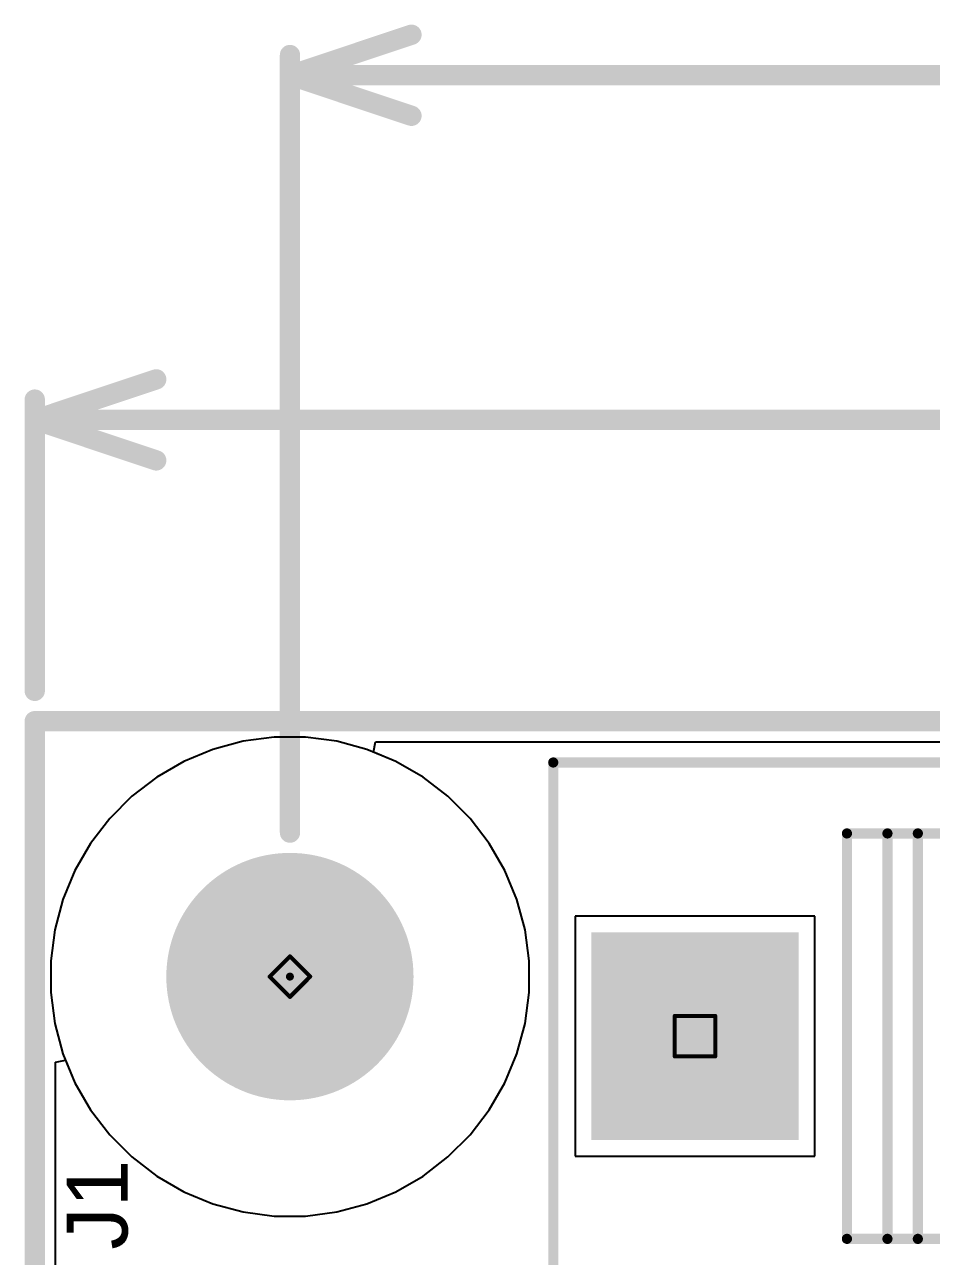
# Model space of a CAD drawing. Header units: inches. Extents: x -6 to 198, y 0 to 119.
# Drawn here: x -0.13 to 11.24, y 48.29 to 63.73 of the extents above; entities that cross this region are included whole.
import ezdxf

# ---------------------------------------------------------------- set-up
doc = ezdxf.new("R2010")
doc.units = ezdxf.units.IN
for name, color, linetype in [('Board Outline', 216, 'Continuous'), ('Bottom Layer', 5, 'Continuous'), ('Bottom Solder', 6, 'Continuous'), ('Dimension', 6, 'Continuous'), ('Drill Drawing', 1, 'Continuous'), ('Multi-Layer', 9, 'Continuous'), ('Pad Holes', 156, 'Continuous'), ('Top Layer', 1, 'Continuous'), ('Top Overlay', 2, 'Continuous'), ('Top Solder', 216, 'Continuous')]:
    doc.layers.add(name, color=color, linetype=linetype)
doc.styles.add('Arial', font='', dxfattribs={"height": 0.2})
doc.styles.get('Arial').set_extended_font_data('Arial')

# ---------------------------------------------------------------- blocks, each defined once
blk = doc.blocks.new('SS_12D10L9_33')
at = {"layer": 'Bottom Layer'}
blk.add_hatch(color=5, dxfattribs=at).paths.add_polyline_path([(-5.95, 1.25), (-3.45, 1.25), (-3.45, -1.25), (-5.95, -1.25)])
h = blk.add_hatch(color=5, dxfattribs=at)
edge = h.paths.add_edge_path()
edge.add_arc((0, 0), 1.25, 0, 360)
h = blk.add_hatch(color=5, dxfattribs=at)
edge = h.paths.add_edge_path()
edge.add_arc((4.7, 0), 1.25, 0, 360)
at = {"layer": 'Bottom Solder'}
blk.add_hatch(color=6, dxfattribs=at).paths.add_polyline_path([(-6.001, 1.301), (-3.399, 1.301), (-3.399, -1.301), (-6.001, -1.301)])
h = blk.add_hatch(color=6, dxfattribs=at)
edge = h.paths.add_edge_path()
edge.add_arc((0, 0), 1.301, 0, 360)
h = blk.add_hatch(color=6, dxfattribs=at)
edge = h.paths.add_edge_path()
edge.add_arc((4.7, 0), 1.301, 0, 360)
at = {"layer": 'Multi-Layer'}
blk.add_hatch(color=9, dxfattribs=at).paths.add_polyline_path([(-5.95, 1.25), (-3.45, 1.25), (-3.45, -1.25), (-5.95, -1.25)])
h = blk.add_hatch(color=9, dxfattribs=at)
edge = h.paths.add_edge_path()
edge.add_arc((0, 0), 1.25, 0, 360)
h = blk.add_hatch(color=9, dxfattribs=at)
edge = h.paths.add_edge_path()
edge.add_arc((4.7, 0), 1.25, 0, 360)
at = {"layer": 'Pad Holes'}
h = blk.add_hatch(color=7, dxfattribs=at)
edge = h.paths.add_edge_path()
edge.add_arc((-4.7, 0), 0.85, 0, 360)
h = blk.add_hatch(color=7, dxfattribs=at)
edge = h.paths.add_edge_path()
edge.add_arc((0, 0), 0.85, 0, 360)
h = blk.add_hatch(color=7, dxfattribs=at)
edge = h.paths.add_edge_path()
edge.add_arc((4.7, 0), 0.85, 0, 360)
at = {"layer": 'Top Layer'}
blk.add_hatch(color=1, dxfattribs=at).paths.add_polyline_path([(-5.95, 1.25), (-3.45, 1.25), (-3.45, -1.25), (-5.95, -1.25)])
h = blk.add_hatch(color=1, dxfattribs=at)
edge = h.paths.add_edge_path()
edge.add_arc((0, 0), 1.25, 0, 360)
h = blk.add_hatch(color=1, dxfattribs=at)
edge = h.paths.add_edge_path()
edge.add_arc((4.7, 0), 1.25, 0, 360)
at = {"layer": 'Top Solder'}
blk.add_hatch(color=216, dxfattribs=at).paths.add_polyline_path([(-6.001, 1.301), (-3.399, 1.301), (-3.399, -1.301), (-6.001, -1.301)])
h = blk.add_hatch(color=216, dxfattribs=at)
edge = h.paths.add_edge_path()
edge.add_arc((0, 0), 1.301, 0, 360)
h = blk.add_hatch(color=216, dxfattribs=at)
edge = h.paths.add_edge_path()
edge.add_arc((4.7, 0), 1.301, 0, 360)
at = {"layer": 'Top Overlay'}
for points in [[(-6.477, 3.429, 0.127, 0.127, 0), (6.477, 3.429, 0.127, 0.127, 0)], [(-6.477, -3.429, 0.127, 0.127, 0), (-6.477, 3.429, 0.127, 0.127, 0)], [(6.477, -3.429, 0.127, 0.127, 0), (6.477, 3.429, 0.127, 0.127, 0)], [(-2.794, 2.54, 0.127, 0.127, 0), (2.921, 2.54, 0.127, 0.127, 0)], [(-2.794, -2.54, 0.127, 0.127, 0), (-2.794, 2.54, 0.127, 0.127, 0)], [(-2.286, 2.54, 0.127, 0.127, 0), (-1.905, 2.54, 0.127, 0.127, 0)], [(-2.286, -2.54, 0.127, 0.127, 0), (-2.286, 2.54, 0.127, 0.127, 0)], [(-1.905, -2.54, 0.127, 0.127, 0), (-1.905, 2.54, 0.127, 0.127, 0)], [(-1.376, 0.544, 0.127, 0.127, 0), (-1.376, 2.54, 0.127, 0.127, 0)], [(-0.817, 1.235, 0.127, 0.127, 0), (-0.817, 2.54, 0.127, 0.127, 0)], [(-0.309, 1.448, 0.127, 0.127, 0), (-0.309, 2.54, 0.127, 0.127, 0)], [(-0.004, 1.481, 0.127, 0.127, 0), (-0.004, 2.54, 0.127, 0.127, 0)], [(2.921, -2.54, 0.127, 0.127, 0), (2.921, 2.54, 0.127, 0.127, 0)], [(-1.376, -2.54, 0.127, 0.127, 0), (-1.376, -0.544, 0.127, 0.127, 0)], [(-0.817, -2.54, 0.127, 0.127, 0), (-0.817, -1.235, 0.127, 0.127, 0)], [(-0.309, -2.54, 0.127, 0.127, 0), (-0.309, -1.448, 0.127, 0.127, 0)], [(-0.004, -2.54, 0.127, 0.127, 0), (-0.004, -1.481, 0.127, 0.127, 0)], [(-2.794, -2.54, 0.127, 0.127, 0), (2.921, -2.54, 0.127, 0.127, 0)], [(-2.286, -2.54, 0.127, 0.127, 0), (-1.905, -2.54, 0.127, 0.127, 0)], [(-6.477, -3.429, 0.127, 0.127, 0), (6.477, -3.429, 0.127, 0.127, 0)]]:
    blk.add_lwpolyline(points, format="xyseb", dxfattribs=at)
for points in [[(-6.509, 3.429, 0.0635, 0.0635, 1), (-6.445, 3.429, 0.0635, 0.0635, 1)], [(-6.509, 3.429, 0.0635, 0.0635, 1), (-6.445, 3.429, 0.0635, 0.0635, 1)], [(6.445, 3.429, 0.0635, 0.0635, 1), (6.509, 3.429, 0.0635, 0.0635, 1)], [(6.445, 3.429, 0.0635, 0.0635, 1), (6.509, 3.429, 0.0635, 0.0635, 1)], [(-2.826, 2.54, 0.0635, 0.0635, 1), (-2.762, 2.54, 0.0635, 0.0635, 1)], [(-2.826, 2.54, 0.0635, 0.0635, 1), (-2.762, 2.54, 0.0635, 0.0635, 1)], [(-2.318, 2.54, 0.0635, 0.0635, 1), (-2.254, 2.54, 0.0635, 0.0635, 1)], [(-2.318, 2.54, 0.0635, 0.0635, 1), (-2.254, 2.54, 0.0635, 0.0635, 1)], [(-1.937, 2.54, 0.0635, 0.0635, 1), (-1.873, 2.54, 0.0635, 0.0635, 1)], [(-1.937, 2.54, 0.0635, 0.0635, 1), (-1.873, 2.54, 0.0635, 0.0635, 1)], [(-1.408, 2.54, 0.0635, 0.0635, 1), (-1.344, 2.54, 0.0635, 0.0635, 1)], [(-0.849, 2.54, 0.0635, 0.0635, 1), (-0.785, 2.54, 0.0635, 0.0635, 1)], [(-0.341, 2.54, 0.0635, 0.0635, 1), (-0.277, 2.54, 0.0635, 0.0635, 1)], [(-0.036, 2.54, 0.0635, 0.0635, 1), (0.028, 2.54, 0.0635, 0.0635, 1)], [(2.889, 2.54, 0.0635, 0.0635, 1), (2.953, 2.54, 0.0635, 0.0635, 1)], [(2.889, 2.54, 0.0635, 0.0635, 1), (2.953, 2.54, 0.0635, 0.0635, 1)], [(-0.036, 1.481, 0.0635, 0.0635, 1), (0.028, 1.481, 0.0635, 0.0635, 1)], [(-0.341, 1.448, 0.0635, 0.0635, 1), (-0.277, 1.448, 0.0635, 0.0635, 1)], [(-0.849, 1.235, 0.0635, 0.0635, 1), (-0.785, 1.235, 0.0635, 0.0635, 1)], [(-1.408, 0.544, 0.0635, 0.0635, 1), (-1.344, 0.544, 0.0635, 0.0635, 1)], [(-1.408, -0.544, 0.0635, 0.0635, 1), (-1.344, -0.544, 0.0635, 0.0635, 1)], [(-0.849, -1.235, 0.0635, 0.0635, 1), (-0.785, -1.235, 0.0635, 0.0635, 1)], [(-0.341, -1.448, 0.0635, 0.0635, 1), (-0.277, -1.448, 0.0635, 0.0635, 1)], [(-0.036, -1.481, 0.0635, 0.0635, 1), (0.028, -1.481, 0.0635, 0.0635, 1)], [(-2.826, -2.54, 0.0635, 0.0635, 1), (-2.762, -2.54, 0.0635, 0.0635, 1)], [(-2.826, -2.54, 0.0635, 0.0635, 1), (-2.762, -2.54, 0.0635, 0.0635, 1)], [(-2.318, -2.54, 0.0635, 0.0635, 1), (-2.254, -2.54, 0.0635, 0.0635, 1)], [(-2.318, -2.54, 0.0635, 0.0635, 1), (-2.254, -2.54, 0.0635, 0.0635, 1)], [(-1.937, -2.54, 0.0635, 0.0635, 1), (-1.873, -2.54, 0.0635, 0.0635, 1)], [(-1.937, -2.54, 0.0635, 0.0635, 1), (-1.873, -2.54, 0.0635, 0.0635, 1)], [(-1.408, -2.54, 0.0635, 0.0635, 1), (-1.344, -2.54, 0.0635, 0.0635, 1)], [(-0.849, -2.54, 0.0635, 0.0635, 1), (-0.785, -2.54, 0.0635, 0.0635, 1)], [(-0.341, -2.54, 0.0635, 0.0635, 1), (-0.277, -2.54, 0.0635, 0.0635, 1)], [(-0.036, -2.54, 0.0635, 0.0635, 1), (0.028, -2.54, 0.0635, 0.0635, 1)], [(2.889, -2.54, 0.0635, 0.0635, 1), (2.953, -2.54, 0.0635, 0.0635, 1)], [(2.889, -2.54, 0.0635, 0.0635, 1), (2.953, -2.54, 0.0635, 0.0635, 1)], [(-6.509, -3.429, 0.0635, 0.0635, 1), (-6.445, -3.429, 0.0635, 0.0635, 1)], [(-6.509, -3.429, 0.0635, 0.0635, 1), (-6.445, -3.429, 0.0635, 0.0635, 1)], [(6.445, -3.429, 0.0635, 0.0635, 1), (6.509, -3.429, 0.0635, 0.0635, 1)], [(6.445, -3.429, 0.0635, 0.0635, 1), (6.509, -3.429, 0.0635, 0.0635, 1)]]:
    blk.add_lwpolyline(points, format="xyseb", close=True, dxfattribs=at)

msp = doc.modelspace()

# ---------------------------------------------------------------- hatches: boundary and pattern name
at = {"layer": 'Bottom Solder'}
h = msp.add_hatch(color=6, dxfattribs=at)
edge = h.paths.add_edge_path()
edge.add_arc((3.2, 51.8), 0.0508, 0, 360)
at = {"layer": 'Pad Holes'}
h = msp.add_hatch(color=7, dxfattribs=at)
edge = h.paths.add_edge_path()
edge.add_arc((3.2, 51.8), 1.55, 0, 360)
at = {"layer": 'Top Solder'}
h = msp.add_hatch(color=216, dxfattribs=at)
edge = h.paths.add_edge_path()
edge.add_arc((3.2, 51.8), 0.0508, 0, 360)

# ---------------------------------------------------------------- linework, layer by layer
at = {"layer": 'Board Outline'}
for points in [[(0, 55, 0.254, 0.254, 0), (70, 55, 0.254, 0.254, 0)], [(0, 0, 0.254, 0.254, 0), (0, 55, 0.254, 0.254, 0)]]:
    msp.add_lwpolyline(points, format="xyseb", dxfattribs=at)
msp.add_lwpolyline([(-0.064, 55, 0.127, 0.127, 1), (0.064, 55, 0.127, 0.127, 1)], format="xyseb", close=True, dxfattribs=at)
msp.add_lwpolyline([(-0.064, 55, 0.127, 0.127, 1), (0.064, 55, 0.127, 0.127, 1)], format="xyseb", close=True, dxfattribs=at)
at = {"layer": 'Bottom Layer'}
for p, q in [((4.246, 54.614), (4.271, 54.741)), ((4.271, 54.741), (21.667, 54.741)), ((4.53, 54.496), (4.246, 54.614)), ((4.87, 54.3), (4.53, 54.496)), ((5.182, 54.06), (4.87, 54.3)), ((5.46, 53.782), (5.182, 54.06)), ((5.7, 53.47), (5.46, 53.782)), ((5.896, 53.13), (5.7, 53.47)), ((6.047, 52.766), (5.896, 53.13)), ((6.149, 52.387), (6.047, 52.766)), ((9.783, 52.558), (6.775, 52.558)), ((6.775, 52.558), (6.775, 49.55)), ((9.783, 49.55), (9.783, 52.558)), ((6.2, 51.997), (6.149, 52.387)), ((6.2, 51.603), (6.2, 51.997)), ((6.149, 51.213), (6.2, 51.603)), ((6.047, 50.834), (6.149, 51.213)), ((5.896, 50.47), (6.047, 50.834)), ((0.259, 50.729), (0.386, 50.754)), ((0.259, 4.271), (0.259, 50.729)), ((0.386, 50.754), (0.504, 50.47)), ((0.504, 50.47), (0.7, 50.13)), ((5.7, 50.13), (5.896, 50.47)), ((0.7, 50.13), (0.94, 49.818)), ((5.46, 49.818), (5.7, 50.13)), ((0.94, 49.818), (1.218, 49.54)), ((5.182, 49.54), (5.46, 49.818)), ((6.775, 49.55), (9.783, 49.55)), ((1.218, 49.54), (1.53, 49.3)), ((4.87, 49.3), (5.182, 49.54)), ((1.53, 49.3), (1.87, 49.104)), ((4.53, 49.104), (4.87, 49.3)), ((1.87, 49.104), (2.234, 48.953)), ((4.166, 48.953), (4.53, 49.104)), ((2.234, 48.953), (2.613, 48.851)), ((3.787, 48.851), (4.166, 48.953)), ((2.613, 48.851), (3.003, 48.8)), ((3.003, 48.8), (3.397, 48.8)), ((3.397, 48.8), (3.787, 48.851))]:
    msp.add_line(p, q, dxfattribs=at)
at = {"layer": 'Dimension'}
for points in [[(3.2, 63.094, 0.254, 0.254, 0), (4.724, 63.602, 0.254, 0.254, 0)], [(3.2, 53.604, 0.254, 0.254, 0), (3.2, 63.348, 0.254, 0.254, 0)], [(3.2, 63.094, 0.254, 0.254, 0), (4.724, 62.586, 0.254, 0.254, 0)], [(3.2, 63.094, 0.254, 0.254, 0), (25.151, 63.094, 0.254, 0.254, 0)], [(0, 58.776, 0.254, 0.254, 0), (1.524, 59.284, 0.254, 0.254, 0)], [(0, 55.381, 0.254, 0.254, 0), (0, 59.03, 0.254, 0.254, 0)], [(0, 58.776, 0.254, 0.254, 0), (1.524, 58.268, 0.254, 0.254, 0)], [(0, 58.776, 0.254, 0.254, 0), (25.151, 58.776, 0.254, 0.254, 0)]]:
    msp.add_lwpolyline(points, format="xyseb", dxfattribs=at)
for points in [[(4.661, 63.602, 0.127, 0.127, 1), (4.788, 63.602, 0.127, 0.127, 1)], [(3.137, 63.348, 0.127, 0.127, 1), (3.264, 63.348, 0.127, 0.127, 1)], [(3.137, 63.094, 0.127, 0.127, 1), (3.264, 63.094, 0.127, 0.127, 1)], [(3.137, 63.094, 0.127, 0.127, 1), (3.264, 63.094, 0.127, 0.127, 1)], [(3.137, 63.094, 0.127, 0.127, 1), (3.264, 63.094, 0.127, 0.127, 1)], [(4.661, 62.586, 0.127, 0.127, 1), (4.788, 62.586, 0.127, 0.127, 1)], [(1.46, 59.284, 0.127, 0.127, 1), (1.587, 59.284, 0.127, 0.127, 1)], [(-0.064, 59.03, 0.127, 0.127, 1), (0.064, 59.03, 0.127, 0.127, 1)], [(-0.064, 58.776, 0.127, 0.127, 1), (0.064, 58.776, 0.127, 0.127, 1)], [(-0.064, 58.776, 0.127, 0.127, 1), (0.064, 58.776, 0.127, 0.127, 1)], [(-0.064, 58.776, 0.127, 0.127, 1), (0.064, 58.776, 0.127, 0.127, 1)], [(1.46, 58.268, 0.127, 0.127, 1), (1.587, 58.268, 0.127, 0.127, 1)], [(-0.064, 55.381, 0.127, 0.127, 1), (0.064, 55.381, 0.127, 0.127, 1)], [(3.137, 53.604, 0.127, 0.127, 1), (3.264, 53.604, 0.127, 0.127, 1)]]:
    msp.add_lwpolyline(points, format="xyseb", close=True, dxfattribs=at)
at = {"layer": 'Drill Drawing'}
for points in [[(2.946, 51.8, 0.0508, 0.0508, 0), (3.2, 52.054, 0.0508, 0.0508, 0)], [(3.2, 52.054, 0.0508, 0.0508, 0), (3.454, 51.8, 0.0508, 0.0508, 0)], [(2.946, 51.8, 0.0508, 0.0508, 0), (3.2, 51.546, 0.0508, 0.0508, 0)], [(3.2, 51.546, 0.0508, 0.0508, 0), (3.454, 51.8, 0.0508, 0.0508, 0)], [(8.025, 51.308, 0.0508, 0.0508, 0), (8.533, 51.308, 0.0508, 0.0508, 0)], [(8.025, 50.8, 0.0508, 0.0508, 0), (8.025, 51.308, 0.0508, 0.0508, 0)], [(8.533, 50.8, 0.0508, 0.0508, 0), (8.533, 51.308, 0.0508, 0.0508, 0)], [(8.025, 50.8, 0.0508, 0.0508, 0), (8.533, 50.8, 0.0508, 0.0508, 0)]]:
    msp.add_lwpolyline(points, format="xyseb", dxfattribs=at)
for points in [[(3.187, 52.054, 0.0254, 0.0254, 1), (3.213, 52.054, 0.0254, 0.0254, 1)], [(3.187, 52.054, 0.0254, 0.0254, 1), (3.213, 52.054, 0.0254, 0.0254, 1)], [(2.933, 51.8, 0.0254, 0.0254, 1), (2.959, 51.8, 0.0254, 0.0254, 1)], [(2.933, 51.8, 0.0254, 0.0254, 1), (2.959, 51.8, 0.0254, 0.0254, 1)], [(3.441, 51.8, 0.0254, 0.0254, 1), (3.467, 51.8, 0.0254, 0.0254, 1)], [(3.441, 51.8, 0.0254, 0.0254, 1), (3.467, 51.8, 0.0254, 0.0254, 1)], [(3.187, 51.546, 0.0254, 0.0254, 1), (3.213, 51.546, 0.0254, 0.0254, 1)], [(3.187, 51.546, 0.0254, 0.0254, 1), (3.213, 51.546, 0.0254, 0.0254, 1)], [(8.013, 51.308, 0.0254, 0.0254, 1), (8.038, 51.308, 0.0254, 0.0254, 1)], [(8.013, 51.308, 0.0254, 0.0254, 1), (8.038, 51.308, 0.0254, 0.0254, 1)], [(8.521, 51.308, 0.0254, 0.0254, 1), (8.546, 51.308, 0.0254, 0.0254, 1)], [(8.521, 51.308, 0.0254, 0.0254, 1), (8.546, 51.308, 0.0254, 0.0254, 1)], [(8.013, 50.8, 0.0254, 0.0254, 1), (8.038, 50.8, 0.0254, 0.0254, 1)], [(8.013, 50.8, 0.0254, 0.0254, 1), (8.038, 50.8, 0.0254, 0.0254, 1)], [(8.521, 50.8, 0.0254, 0.0254, 1), (8.546, 50.8, 0.0254, 0.0254, 1)], [(8.521, 50.8, 0.0254, 0.0254, 1), (8.546, 50.8, 0.0254, 0.0254, 1)]]:
    msp.add_lwpolyline(points, format="xyseb", close=True, dxfattribs=at)
at = {"layer": 'Multi-Layer'}
for p, q in [((3.003, 54.8), (2.613, 54.749)), ((3.2, 54.8), (3.003, 54.8)), ((3.397, 54.8), (3.2, 54.8)), ((3.787, 54.749), (3.397, 54.8)), ((2.234, 54.647), (1.87, 54.496)), ((2.613, 54.749), (2.234, 54.647)), ((4.166, 54.647), (3.787, 54.749)), ((4.53, 54.496), (4.166, 54.647)), ((1.87, 54.496), (1.53, 54.3)), ((4.87, 54.3), (4.53, 54.496)), ((1.53, 54.3), (1.218, 54.06)), ((5.182, 54.06), (4.87, 54.3)), ((1.218, 54.06), (0.94, 53.782)), ((5.46, 53.782), (5.182, 54.06)), ((0.94, 53.782), (0.7, 53.47)), ((5.7, 53.47), (5.46, 53.782)), ((0.7, 53.47), (0.504, 53.13)), ((5.896, 53.13), (5.7, 53.47)), ((0.504, 53.13), (0.353, 52.766)), ((6.047, 52.766), (5.896, 53.13)), ((0.353, 52.766), (0.251, 52.387)), ((6.149, 52.387), (6.047, 52.766)), ((0.251, 52.387), (0.2, 51.997)), ((6.2, 51.997), (6.149, 52.387)), ((0.2, 51.997), (0.2, 51.8)), ((6.2, 51.8), (6.2, 51.997)), ((0.2, 51.8), (0.2, 51.8)), ((0.2, 51.8), (0.2, 51.603)), ((6.2, 51.603), (6.2, 51.8)), ((0.2, 51.603), (0.251, 51.213)), ((6.149, 51.213), (6.2, 51.603)), ((0.251, 51.213), (0.353, 50.834)), ((6.047, 50.834), (6.149, 51.213)), ((0.353, 50.834), (0.504, 50.47)), ((5.896, 50.47), (6.047, 50.834)), ((0.504, 50.47), (0.7, 50.13)), ((5.7, 50.13), (5.896, 50.47)), ((0.7, 50.13), (0.94, 49.818)), ((5.46, 49.818), (5.7, 50.13)), ((0.94, 49.818), (1.218, 49.54)), ((5.182, 49.54), (5.46, 49.818)), ((1.218, 49.54), (1.53, 49.3)), ((4.87, 49.3), (5.182, 49.54)), ((1.53, 49.3), (1.87, 49.104)), ((4.53, 49.104), (4.87, 49.3)), ((1.87, 49.104), (2.234, 48.953)), ((4.166, 48.953), (4.53, 49.104)), ((2.234, 48.953), (2.613, 48.851)), ((3.787, 48.851), (4.166, 48.953)), ((2.613, 48.851), (3.003, 48.8)), ((3.003, 48.8), (3.2, 48.8)), ((3.2, 48.8), (3.397, 48.8)), ((3.397, 48.8), (3.787, 48.851))]:
    msp.add_line(p, q, dxfattribs=at)
at = {"layer": 'Top Layer'}
for p, q in [((4.246, 54.614), (4.271, 54.741)), ((4.271, 54.741), (21.667, 54.741)), ((4.53, 54.496), (4.246, 54.614)), ((4.87, 54.3), (4.53, 54.496)), ((5.182, 54.06), (4.87, 54.3)), ((5.46, 53.782), (5.182, 54.06)), ((5.7, 53.47), (5.46, 53.782)), ((5.896, 53.13), (5.7, 53.47)), ((6.047, 52.766), (5.896, 53.13)), ((6.149, 52.387), (6.047, 52.766)), ((9.783, 52.558), (6.775, 52.558)), ((6.775, 52.558), (6.775, 49.55)), ((9.783, 49.55), (9.783, 52.558)), ((6.2, 51.997), (6.149, 52.387)), ((6.2, 51.603), (6.2, 51.997)), ((6.149, 51.213), (6.2, 51.603)), ((6.047, 50.834), (6.149, 51.213)), ((5.896, 50.47), (6.047, 50.834)), ((0.259, 50.729), (0.386, 50.754)), ((0.259, 4.271), (0.259, 50.729)), ((0.386, 50.754), (0.504, 50.47)), ((0.504, 50.47), (0.7, 50.13)), ((5.7, 50.13), (5.896, 50.47)), ((0.7, 50.13), (0.94, 49.818)), ((5.46, 49.818), (5.7, 50.13)), ((0.94, 49.818), (1.218, 49.54)), ((5.182, 49.54), (5.46, 49.818)), ((6.775, 49.55), (9.783, 49.55)), ((1.218, 49.54), (1.53, 49.3)), ((4.87, 49.3), (5.182, 49.54)), ((1.53, 49.3), (1.87, 49.104)), ((4.53, 49.104), (4.87, 49.3)), ((1.87, 49.104), (2.234, 48.953)), ((4.166, 48.953), (4.53, 49.104)), ((2.234, 48.953), (2.613, 48.851)), ((3.787, 48.851), (4.166, 48.953)), ((2.613, 48.851), (3.003, 48.8)), ((3.003, 48.8), (3.397, 48.8)), ((3.397, 48.8), (3.787, 48.851))]:
    msp.add_line(p, q, dxfattribs=at)

# ---------------------------------------------------------------- block references
msp.add_blockref('SS_12D10L9_33', (12.979, 51.054))

# ---------------------------------------------------------------- texts
at = {"layer": 'Top Overlay', "style": 'Arial'}
msp.add_text('J1', height=0.762, rotation=90, dxfattribs=at).set_placement((1.164, 48.378))

doc.saveas('drawing.dxf')
